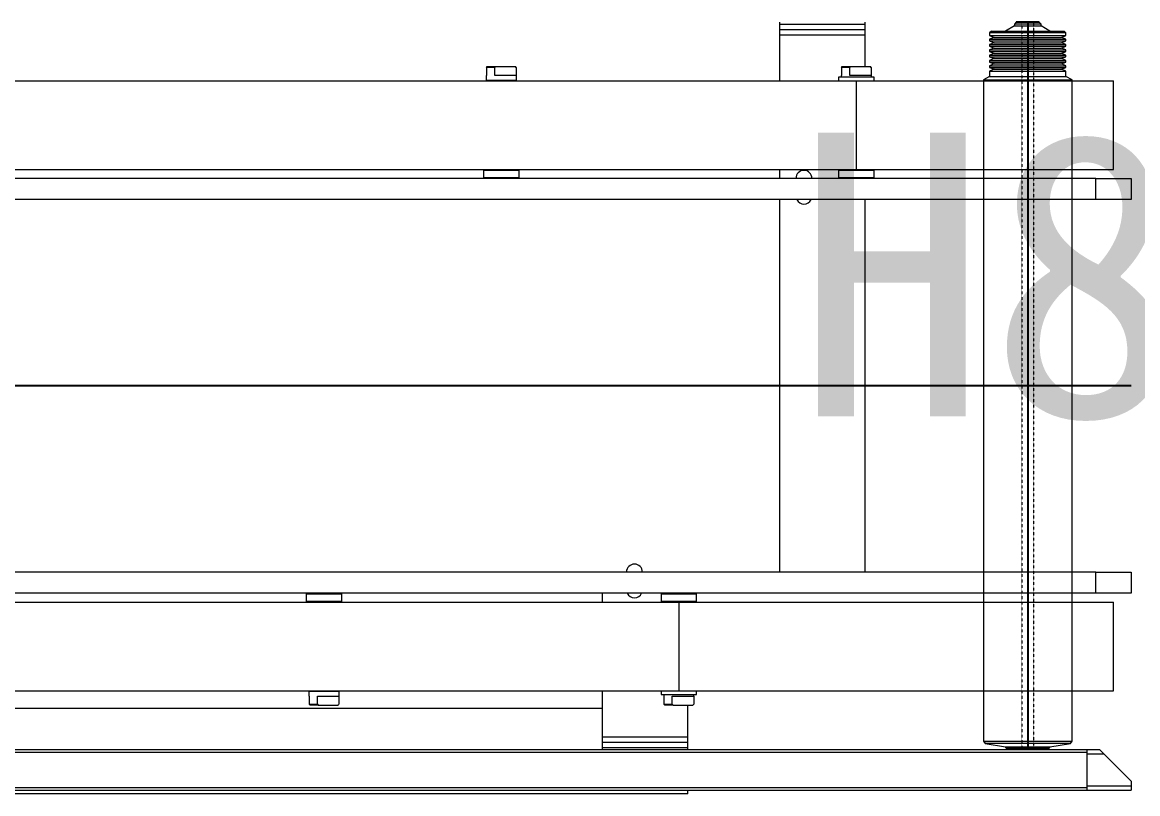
# Model space of a CAD drawing. Header units: millimetres. Extents: x -7602 to 9818, y -387 to 3388.
# Drawn here: x 6453 to 7081, y 1853 to 2288 of the extents above; entities that cross this region are included whole.
import ezdxf

# ---------------------------------------------------------------- set-up
doc = ezdxf.new("R2010")
doc.units = ezdxf.units.MM
doc.linetypes.add('EB_DASHDOTDOT', pattern=[45, 30, -3, 3, -3, 3, -3])
doc.linetypes.add('HIDDEN', pattern=[0.375, 0.25, -0.125])
doc.layers.add('7', color=30, linetype='EB_DASHDOTDOT', lineweight=18)
doc.layers.add('shebei', color=7, linetype='Continuous', lineweight=15)
doc.layers.add('标注线', color=5, linetype='Continuous')
doc.styles.get("Standard").update_dxf_attribs({"font": 'arial.ttf'})

# ---------------------------------------------------------------- blocks, each defined once
blk = doc.blocks.new('tryhytr')
at = {"color": 7, "linetype": 'Continuous', "lineweight": 15}
for p, q in [((102902.68, 67083.01, -498.14), (102902.68, 67085.51, -498.14)), ((102927.68, 67085.51, -498.14), (102902.68, 67085.51, -498.14)), ((103777.68, 67085.51, -498.14), (102927.68, 67085.51, -498.14)), ((102927.68, 67084.01, -498.14), (102927.68, 67085.51, -498.14)), ((103152.68, 67087.51, -498.14), (103752.68, 67087.51, -498.14)), ((103152.68, 67087.51, -498.14), (103152.68, 67085.51, -498.14)), ((102927.68, 67083.01, -498.14), (102902.68, 67083.01, -498.14)), ((102902.68, 67080.51, -498.14), (102902.68, 67083.01, -498.14)), ((102918.18, 67065.01, -498.14), (102902.68, 67080.51, -498.14)), ((103777.68, 67084.01, -498.14), (102927.68, 67084.01, -498.14)), ((102927.68, 67064.01, -498.14), (102927.68, 67084.01, -498.14)), ((102927.68, 67065.01, -498.14), (102918.18, 67065.01, -498.14)), ((102927.68, 67062.51, -498.14), (102920.68, 67062.51, -498.14)), ((103777.68, 67064.01, -498.14), (102927.68, 67064.01, -498.14)), ((102927.68, 67062.51, -498.14), (102927.68, 67064.01, -498.14)), ((103777.68, 67062.51, -498.14), (102927.68, 67062.51, -498.14)), ((103152.68, 67062.51, -498.14), (103152.68, 67061.51, -498.14)), ((103200.68, 67061.51, -498.14), (103152.68, 67061.51, -498.14)), ((103152.68, 67061.51, -498.14), (103152.68, 67058.51, -498.14)), ((103200.68, 67062.51, -498.14), (103200.68, 67061.51, -498.14)), ((103200.68, 67061.51, -498.14), (103200.68, 67058.51, -498.14)), ((103200.68, 67058.51, -498.14), (103152.68, 67058.51, -498.14)), ((103152.68, 67058.51, -498.14), (103152.68, 67055.51, -498.14)), ((103200.68, 67055.51, -498.14), (103152.68, 67055.51, -498.14)), ((103152.68, 67055.51, -498.14), (103152.68, 67037.51, -498.14)), ((103200.68, 67058.51, -498.14), (103200.68, 67055.51, -498.14)), ((103200.68, 67055.51, -498.14), (103200.68, 67029.51, -498.14)), ((103149.27, 67032.51, -498.14), (103149.27, 67037.01, -498.14)), ((103160.89, 67037.51, -498.14), (103149.73, 67037.51, -498.14)), ((103160.89, 67037.51, -498.14), (103165.63, 67037.51, -498.14)), ((103161.35, 67037.01, -498.14), (103160.89, 67037.51, -498.14)), ((103166.09, 67037.01, -498.14), (103161.35, 67037.01, -498.14)), ((103161.35, 67037.01, -498.14), (103161.35, 67032.51, -498.14)), ((103166.09, 67032.51, -498.14), (103166.09, 67037.01, -498.14)), ((103200.68, 67039.51, -498.14), (103704.68, 67039.51, -498.14)), ((103349.27, 67032.51, -498.14), (103349.27, 67037.01, -498.14)), ((103360.89, 67037.51, -498.14), (103349.73, 67037.51, -498.14)), ((103360.89, 67037.51, -498.14), (103365.63, 67037.51, -498.14)), ((103361.35, 67037.01, -498.14), (103360.89, 67037.51, -498.14)), ((103366.09, 67037.01, -498.14), (103361.35, 67037.01, -498.14)), ((103361.35, 67037.01, -498.14), (103361.35, 67032.51, -498.14)), ((103366.09, 67032.51, -498.14), (103366.09, 67037.01, -498.14)), ((102912.68, 67029.51, -498.14), (102912.68, 66979.51, -498.14)), ((103157.68, 67029.51, -498.14), (102912.68, 67029.51, -498.14)), ((103147.68, 67031.51, -498.14), (103147.68, 67029.51, -498.14)), ((103167.68, 67031.51, -498.14), (103147.68, 67031.51, -498.14)), ((103149.18, 67032.51, -498.14), (103149.18, 67031.51, -498.14)), ((103161.35, 67032.51, -498.14), (103149.18, 67032.51, -498.14)), ((103157.68, 66979.51, -498.14), (103157.68, 67029.51, -498.14)), ((103757.68, 67029.51, -498.14), (103157.68, 67029.51, -498.14)), ((103166.18, 67032.51, -498.14), (103166.09, 67032.51, -498.14)), ((103166.18, 67031.51, -498.14), (103166.18, 67032.51, -498.14)), ((103167.68, 67029.51, -498.14), (103167.68, 67031.51, -498.14)), ((103349.18, 67032.51, -498.14), (103349.18, 67029.61, -498.14)), ((103361.35, 67032.51, -498.14), (103349.18, 67032.51, -498.14)), ((103352.64, 67029.61, -498.14), (103349.18, 67029.61, -498.14)), ((103349.58, 67029.61, -498.14), (103349.58, 67029.51, -498.14)), ((103366.18, 67029.61, -498.14), (103352.64, 67029.61, -498.14)), ((103365.78, 67029.51, -498.14), (103365.78, 67029.61, -498.14)), ((103366.18, 67032.51, -498.14), (103366.09, 67032.51, -498.14)), ((103366.18, 67029.61, -498.14), (103366.18, 67032.51, -498.14)), ((103157.68, 66979.51, -498.14), (102912.68, 66979.51, -498.14)), ((103148.18, 66979.51, -498.14), (103147.68, 66979.01, -498.14)), ((103147.68, 66979.01, -498.14), (103147.68, 66975.01, -498.14)), ((103151.75, 66979.01, -498.14), (103147.68, 66979.01, -498.14)), ((103167.68, 66979.01, -498.14), (103151.75, 66979.01, -498.14)), ((103757.68, 66979.51, -498.14), (103157.68, 66979.51, -498.14)), ((103167.68, 66979.01, -498.14), (103167.18, 66979.51, -498.14)), ((103167.68, 66975.01, -498.14), (103167.68, 66979.01, -498.14)), ((103200.68, 66979.51, -498.14), (103200.68, 66974.51, -498.14)), ((103348.18, 66979.51, -498.14), (103347.68, 66979.01, -498.14)), ((103347.68, 66979.01, -498.14), (103347.68, 66975.01, -498.14)), ((103351.75, 66979.01, -498.14), (103347.68, 66979.01, -498.14)), ((103367.68, 66979.01, -498.14), (103351.75, 66979.01, -498.14)), ((103367.68, 66979.01, -498.14), (103367.18, 66979.51, -498.14)), ((103367.68, 66975.01, -498.14), (103367.68, 66979.01, -498.14)), ((102902.68, 66962.51, -498.14), (102902.68, 66974.51, -498.14)), ((102902.68, 66974.51, -498.14), (102922.68, 66974.51, -498.14)), ((102922.68, 66974.51, -498.14), (102922.68, 66962.51, -498.14)), ((102922.68, 66974.51, -498.14), (103782.68, 66974.51, -498.14)), ((103147.68, 66975.01, -498.14), (103148.18, 66974.51, -498.14)), ((103147.68, 66975.01, -498.14), (103167.68, 66975.01, -498.14)), ((103167.18, 66974.51, -498.14), (103167.68, 66975.01, -498.14)), ((103347.68, 66975.01, -498.14), (103348.18, 66974.51, -498.14)), ((103347.68, 66975.01, -498.14), (103367.68, 66975.01, -498.14)), ((103367.18, 66974.51, -498.14), (103367.68, 66975.01, -498.14)), ((102922.68, 66962.51, -498.14), (102902.68, 66962.51, -498.14)), ((102922.68, 66962.51, -498.14), (103782.68, 66962.51, -498.14)), ((103052.68, 66962.51, -498.14), (103052.68, 66752.51, 194.08)), ((103100.68, 66962.51, -498.14), (103100.68, 66752.51, 194.08)), ((102902.68, 66740.51, 194.08), (102902.68, 66752.51, 194.08)), ((102902.68, 66752.51, 194.08), (102922.68, 66752.51, 194.08)), ((102922.68, 66752.51, 194.08), (102922.68, 66740.51, 194.08)), ((102922.68, 66752.51, 194.08), (103782.68, 66752.51, 194.08)), ((102922.68, 66740.51, 194.08), (102902.68, 66740.51, 194.08)), ((102922.68, 66740.51, 194.08), (103782.68, 66740.51, 194.08)), ((103048.18, 66740.51, 194.08), (103047.68, 66740.01, 194.08)), ((103047.68, 66740.01, 194.08), (103047.68, 66736.01, 194.08)), ((103051.75, 66740.01, 194.08), (103047.68, 66740.01, 194.08)), ((103067.68, 66740.01, 194.08), (103051.75, 66740.01, 194.08)), ((103067.68, 66740.01, 194.08), (103067.18, 66740.51, 194.08)), ((103067.68, 66736.01, 194.08), (103067.68, 66740.01, 194.08)), ((103100.68, 66740.51, 194.08), (103100.68, 66735.51, 194.08)), ((103248.18, 66740.51, 194.08), (103247.68, 66740.01, 194.08)), ((103247.68, 66740.01, 194.08), (103247.68, 66736.01, 194.08)), ((103251.75, 66740.01, 194.08), (103247.68, 66740.01, 194.08)), ((103267.68, 66740.01, 194.08), (103251.75, 66740.01, 194.08)), ((103267.68, 66740.01, 194.08), (103267.18, 66740.51, 194.08)), ((103267.68, 66736.01, 194.08), (103267.68, 66740.01, 194.08)), ((102912.68, 66735.51, 194.08), (102912.68, 66685.51, 194.08)), ((103157.68, 66735.51, 194.08), (102912.68, 66735.51, 194.08)), ((103047.68, 66736.01, 194.08), (103048.18, 66735.51, 194.08)), ((103047.68, 66736.01, 194.08), (103067.68, 66736.01, 194.08)), ((103057.68, 66685.51, 194.08), (103057.68, 66735.51, 194.08)), ((103757.68, 66735.51, 194.08), (103057.68, 66735.51, 194.08)), ((103067.18, 66735.51, 194.08), (103067.68, 66736.01, 194.08)), ((103247.68, 66736.01, 194.08), (103248.18, 66735.51, 194.08)), ((103247.68, 66736.01, 194.08), (103267.68, 66736.01, 194.08)), ((103267.18, 66735.51, 194.08), (103267.68, 66736.01, 194.08)), ((103157.68, 66685.51, 194.08), (102912.68, 66685.51, 194.08)), ((103047.68, 66685.51, 194.08), (103047.68, 66683.51, 194.08)), ((103047.68, 66683.51, 194.08), (103057.68, 66683.51, 194.08)), ((103049.18, 66683.51, 194.08), (103049.18, 66682.51, 194.08)), ((103049.18, 66682.51, 194.08), (103061.35, 66682.51, 194.08)), ((103049.27, 66678.01, 194.08), (103049.27, 66682.51, 194.08)), ((103757.68, 66685.51, 194.08), (103057.68, 66685.51, 194.08)), ((103057.68, 66683.51, 194.08), (103067.68, 66683.51, 194.08)), ((103061.35, 66682.51, 194.08), (103061.35, 66678.01, 194.08)), ((103066.09, 66682.51, 194.08), (103066.18, 66682.51, 194.08)), ((103066.09, 66678.01, 194.08), (103066.09, 66682.51, 194.08)), ((103066.18, 66682.51, 194.08), (103066.18, 66683.51, 194.08)), ((103067.68, 66683.51, 194.08), (103067.68, 66685.51, 194.08)), ((103100.68, 66685.51, 194.08), (103100.68, 66659.51, 194.08)), ((103249.18, 66685.41, 194.08), (103249.18, 66682.51, 194.08)), ((103249.18, 66685.41, 194.08), (103266.18, 66685.41, 194.08)), ((103249.18, 66682.51, 194.08), (103261.35, 66682.51, 194.08)), ((103249.27, 66678.01, 194.08), (103249.27, 66682.51, 194.08)), ((103249.58, 66685.51, 194.08), (103249.58, 66685.41, 194.08)), ((103261.35, 66682.51, 194.08), (103261.35, 66678.01, 194.08)), ((103265.78, 66685.41, 194.08), (103265.78, 66685.51, 194.08)), ((103266.09, 66682.51, 194.08), (103266.18, 66682.51, 194.08)), ((103266.09, 66678.01, 194.08), (103266.09, 66682.51, 194.08)), ((103266.18, 66682.51, 194.08), (103266.18, 66685.41, 194.08)), ((103049.27, 66678.01, 194.08), (103049.73, 66677.51, 194.08)), ((103060.89, 66677.51, 194.08), (103049.73, 66677.51, 194.08)), ((103052.68, 66677.51, 194.08), (103052.68, 66659.51, 194.08)), ((103065.63, 66677.51, 194.08), (103060.89, 66677.51, 194.08)), ((103061.35, 66678.01, 194.08), (103066.09, 66678.01, 194.08)), ((103066.09, 66678.01, 194.08), (103065.63, 66677.51, 194.08)), ((103249.27, 66678.01, 194.08), (103249.73, 66677.51, 194.08)), ((103260.89, 66677.51, 194.08), (103249.73, 66677.51, 194.08)), ((103265.63, 66677.51, 194.08), (103260.89, 66677.51, 194.08)), ((103261.35, 66678.01, 194.08), (103266.09, 66678.01, 194.08)), ((103266.09, 66678.01, 194.08), (103265.63, 66677.51, 194.08)), ((103100.68, 66659.51, 194.08), (103052.68, 66659.51, 194.08)), ((103052.68, 66659.51, 194.08), (103052.68, 66656.51, 194.08)), ((103100.68, 66659.51, 194.08), (103100.68, 66656.51, 194.08)), ((103100.68, 66656.51, 194.08), (103052.68, 66656.51, 194.08)), ((103052.68, 66656.51, 194.08), (103052.68, 66653.51, 194.08)), ((103100.68, 66653.51, 194.08), (103052.68, 66653.51, 194.08)), ((103052.68, 66653.51, 194.08), (103052.68, 66652.51, 194.08)), ((103100.68, 66656.51, 194.08), (103100.68, 66653.51, 194.08)), ((103100.68, 66653.51, 194.08), (103100.68, 66652.51, 194.08))]:
    blk.add_line(p, q, dxfattribs=at)
at = {"color": 1}
blk.add_line((102902.68, 66857.51, -152.03), (103802.68, 66857.51, -152.03), dxfattribs=at)
at = {"color": 7, "linetype": 'Continuous', "lineweight": 15}
for centre, start, end in [((103182.68, 66972.51, -498.14), 26.3878, 153.6122), ((103182.68, 66962.51, -498.14), 180, 0), ((103087.18, 66750.51, 194.08), 26.3878, 153.6122), ((103087.18, 66740.51, 194.08), 180, 0)]:
    blk.add_arc(centre, 4.5, start, end, dxfattribs=at)
for points, knots in [([(102920.68, 67062.51, -498.14), (102920.66, 67062.53, -498.14), (102920.63, 67062.56, -498.14), (102920.4, 67062.79, -498.14), (102920.06, 67063.13, -498.14), (102919.67, 67063.52, -498.14), (102919.22, 67063.97, -498.14), (102918.75, 67064.44, -498.14), (102918.4, 67064.79, -498.14), (102918.18, 67065.01, -498.14)], [0, 0, 0, 0, 0.139754, 0.278865, 0.375906, 0.57127, 0.688331, 0.805336, 1, 1, 1, 1]), ([(103149.73, 67037.51, -498.14), (103149.73, 67037.51, -498.14), (103149.58, 67037.34, -498.14), (103149.42, 67037.17, -498.14), (103149.27, 67037.01, -498.14)], [0, 0, 0, 0, 0.01018, 1, 1, 1, 1]), ([(103165.63, 67037.51, -498.14), (103165.63, 67037.51, -498.14), (103165.79, 67037.34, -498.14), (103165.94, 67037.17, -498.14), (103166.09, 67037.01, -498.14)], [0, 0, 0, 0, 0.0101563, 1, 1, 1, 1]), ([(103349.73, 67037.51, -498.14), (103349.73, 67037.51, -498.14), (103349.58, 67037.34, -498.14), (103349.42, 67037.17, -498.14), (103349.27, 67037.01, -498.14)], [0, 0, 0, 0, 0.010174, 1, 1, 1, 1]), ([(103365.63, 67037.51, -498.14), (103365.63, 67037.51, -498.14), (103365.79, 67037.34, -498.14), (103365.94, 67037.17, -498.14), (103366.09, 67037.01, -498.14)], [0, 0, 0, 0, 0.010174, 1, 1, 1, 1]), ([(103060.89, 66677.51, 194.08), (103060.89, 66677.51, 194.08), (103061.05, 66677.68, 194.08), (103061.2, 66677.84, 194.08), (103061.35, 66678.01, 194.08)], [0, 0, 0, 0, 0.0101673, 1, 1, 1, 1]), ([(103260.89, 66677.51, 194.08), (103260.89, 66677.51, 194.08), (103261.05, 66677.68, 194.08), (103261.2, 66677.84, 194.08), (103261.35, 66678.01, 194.08)], [0, 0, 0, 0, 0.010161, 1, 1, 1, 1])]:
    blk.add_open_spline(points, degree=3, knots=knots, dxfattribs=at)
blk = doc.blocks.new('guntong')
at = {"color": 7, "linetype": 'Continuous', "lineweight": 15}
for p, q in [((672915482.93, 135064608.36, 216.79), (672915481.57, 135064607.37, 216.79)), ((672915855.73, 135064608.36), (672915482.93, 135064608.36, 216.79)), ((672915482.93, 135064608.36, 216.79), (672915482.93, 135064558.36, 216.79)), ((672915857.73, 135064604.86), (672915855.73, 135064608.36)), ((672915855.73, 135064608.36), (672915855.73, 135064558.36)), ((672915481.57, 135064607.37, 216.79), (672915479.72, 135064595.86, 216.79)), ((672915481.57, 135064572.73, 216.79), (672915481.57, 135064607.37, 216.79)), ((672915860.73, 135064604.86), (672915857.73, 135064604.86)), ((672915857.73, 135064604.86), (672915857.73, 135064561.86)), ((672915861.73, 135064602.36), (672915860.73, 135064604.86)), ((672915860.73, 135064604.86), (672915860.73, 135064561.86)), ((672915862.73, 135064604.86), (672915861.73, 135064602.36)), ((672915861.73, 135064602.36), (672915861.73, 135064564.36)), ((672915863.73, 135064604.86), (672915862.73, 135064604.86)), ((672915862.73, 135064604.86), (672915862.73, 135064561.86)), ((672915864.73, 135064602.36), (672915863.73, 135064604.86)), ((672915863.73, 135064604.86), (672915863.73, 135064561.86)), ((672915865.73, 135064604.86), (672915864.73, 135064602.36)), ((672915864.73, 135064602.36), (672915864.73, 135064564.36)), ((672915866.73, 135064604.86), (672915865.73, 135064604.86)), ((672915865.73, 135064604.86), (672915865.73, 135064561.86)), ((672915867.73, 135064602.36), (672915866.73, 135064604.86)), ((672915866.73, 135064604.86), (672915866.73, 135064561.86)), ((672915868.73, 135064604.86), (672915867.73, 135064602.36)), ((672915867.73, 135064602.36), (672915867.73, 135064564.36)), ((672915869.73, 135064604.86), (672915868.73, 135064604.86)), ((672915868.73, 135064604.86), (672915868.73, 135064561.86)), ((672915870.73, 135064602.36), (672915869.73, 135064604.86)), ((672915869.73, 135064604.86), (672915869.73, 135064561.86)), ((672915871.73, 135064604.86), (672915870.73, 135064602.36)), ((672915870.73, 135064602.36), (672915870.73, 135064564.36)), ((672915872.73, 135064604.86), (672915871.73, 135064604.86)), ((672915871.73, 135064604.86), (672915871.73, 135064561.86)), ((672915873.73, 135064602.36), (672915872.73, 135064604.86)), ((672915872.73, 135064604.86), (672915872.73, 135064561.86)), ((672915874.73, 135064604.86), (672915873.73, 135064602.36)), ((672915873.73, 135064602.36), (672915873.73, 135064564.36)), ((672915875.73, 135064604.86), (672915874.73, 135064604.86)), ((672915874.73, 135064604.86), (672915874.73, 135064561.86)), ((672915876.73, 135064602.36), (672915875.73, 135064604.86)), ((672915875.73, 135064604.86), (672915875.73, 135064561.86)), ((672915877.73, 135064604.86), (672915876.73, 135064602.36)), ((672915876.73, 135064602.36), (672915876.73, 135064564.36)), ((672915878.73, 135064604.86), (672915877.73, 135064604.86)), ((672915877.73, 135064604.86), (672915877.73, 135064561.86)), ((672915879.73, 135064602.36), (672915878.73, 135064604.86)), ((672915878.73, 135064604.86), (672915878.73, 135064561.86)), ((672915880.73, 135064604.86), (672915879.73, 135064602.36)), ((672915879.73, 135064602.36), (672915879.73, 135064564.36)), ((672915882.23, 135064604.86), (672915880.73, 135064604.86)), ((672915880.73, 135064604.86), (672915880.73, 135064561.86)), ((672915883.23, 135064603.86), (672915882.23, 135064604.86)), ((672915882.23, 135064573.84), (672915882.23, 135064604.86)), ((672915883.23, 135064603.86), (672915883.23, 135064574.29)), ((672915479.22, 135064595.86, 216.79), (672915478.22, 135064594.86, 216.79)), ((672915479.72, 135064595.86, 216.79), (672915479.22, 135064595.86, 216.79)), ((672915479.22, 135064595.86, 216.79), (672915479.22, 135064570.86, 216.79)), ((672915479.72, 135064595.86, 216.79), (672915479.72, 135064570.86, 216.79)), ((672915886.23, 135064590.86), (672915883.23, 135064595.86)), ((672915887.23, 135064590.86), (672915886.23, 135064590.86)), ((672915886.23, 135064590.86), (672915886.23, 135064575.86)), ((672915888.23, 135064589.86), (672915887.23, 135064590.86)), ((672915887.23, 135064580.04), (672915887.23, 135064590.86)), ((672915887.23, 135064575.86), (672915887.23, 135064580.04)), ((672915478.22, 135064571.86, 216.79), (672915479.22, 135064570.86, 216.79)), ((672915479.22, 135064570.86, 216.79), (672915479.72, 135064570.86, 216.79)), ((672915479.72, 135064570.86, 216.79), (672915481.57, 135064559.34, 216.79)), ((672915481.57, 135064559.34, 216.79), (672915481.57, 135064572.73, 216.79)), ((672915882.23, 135064561.86), (672915882.23, 135064573.84)), ((672915883.23, 135064570.86), (672915886.23, 135064575.86)), ((672915883.23, 135064574.29), (672915883.23, 135064562.86)), ((672915886.23, 135064575.86), (672915887.23, 135064575.86)), ((672915887.23, 135064575.86), (672915888.23, 135064576.86)), ((672915860.73, 135064561.86), (672915861.73, 135064564.36)), ((672915861.73, 135064564.36), (672915862.73, 135064561.86)), ((672915863.73, 135064561.86), (672915864.73, 135064564.36)), ((672915864.73, 135064564.36), (672915865.73, 135064561.86)), ((672915866.73, 135064561.86), (672915867.73, 135064564.36)), ((672915867.73, 135064564.36), (672915868.73, 135064561.86)), ((672915869.73, 135064561.86), (672915870.73, 135064564.36)), ((672915870.73, 135064564.36), (672915871.73, 135064561.86)), ((672915872.73, 135064561.86), (672915873.73, 135064564.36)), ((672915873.73, 135064564.36), (672915874.73, 135064561.86)), ((672915875.73, 135064561.86), (672915876.73, 135064564.36)), ((672915876.73, 135064564.36), (672915877.73, 135064561.86)), ((672915878.73, 135064561.86), (672915879.73, 135064564.36)), ((672915879.73, 135064564.36), (672915880.73, 135064561.86)), ((672915481.57, 135064559.34, 216.79), (672915482.93, 135064558.36, 216.79)), ((672915482.93, 135064558.36, 216.79), (672915855.73, 135064558.36)), ((672915855.73, 135064558.36), (672915857.73, 135064561.86)), ((672915857.73, 135064561.86), (672915860.73, 135064561.86)), ((672915862.73, 135064561.86), (672915863.73, 135064561.86)), ((672915865.73, 135064561.86), (672915866.73, 135064561.86)), ((672915868.73, 135064561.86), (672915869.73, 135064561.86)), ((672915871.73, 135064561.86), (672915872.73, 135064561.86)), ((672915874.73, 135064561.86), (672915875.73, 135064561.86)), ((672915877.73, 135064561.86), (672915878.73, 135064561.86)), ((672915880.73, 135064561.86), (672915882.23, 135064561.86)), ((672915882.23, 135064561.86), (672915883.23, 135064562.86))]:
    blk.add_line(p, q, dxfattribs=at)
at = {"color": 4, "linetype": 'HIDDEN', "lineweight": 0, "ltscale": 0.05}
for p, q in [((672915888.23, 135064586.76), (672915478.22, 135064586.76, 216.79)), ((672915478.22, 135064579.96, 216.79), (672915888.23, 135064579.96))]:
    blk.add_line(p, q, dxfattribs=at)
at = {"layer": '标注线'}
for p, q in [((672915478.22, 135064571.86, 216.79), (672915478.22, 135064594.86, 216.79)), ((672915888.23, 135064576.86), (672915888.23, 135064589.86)), ((672915888.23, 135064583.36), (672915478.22, 135064583.36, 216.79))]:
    blk.add_line(p, q, dxfattribs=at)

msp = doc.modelspace()

# ---------------------------------------------------------------- block references
at = {"color": 0, "rotation": 180}
msp.add_blockref('tryhytr', (109980.469, 68940.676, 516.55), dxfattribs=at)
at = {"layer": '7', "extrusion": (0, 0, -1), "xscale": -1, "zscale": -1, "rotation": 270}
msp.add_blockref('guntong', (-135071602.782, -672913600.067, 198.378), dxfattribs=at)

# ---------------------------------------------------------------- texts
at = {"layer": 'shebei', "color": 3, "insert": (7323.747, 2063.36, 74.077), "char_height": 160, "width": 443.58464, "attachment_point": 9}
msp.add_mtext('{\\fSimSun|b0|i0|c134|p116;H850}', dxfattribs=at)

doc.saveas('drawing.dxf')
